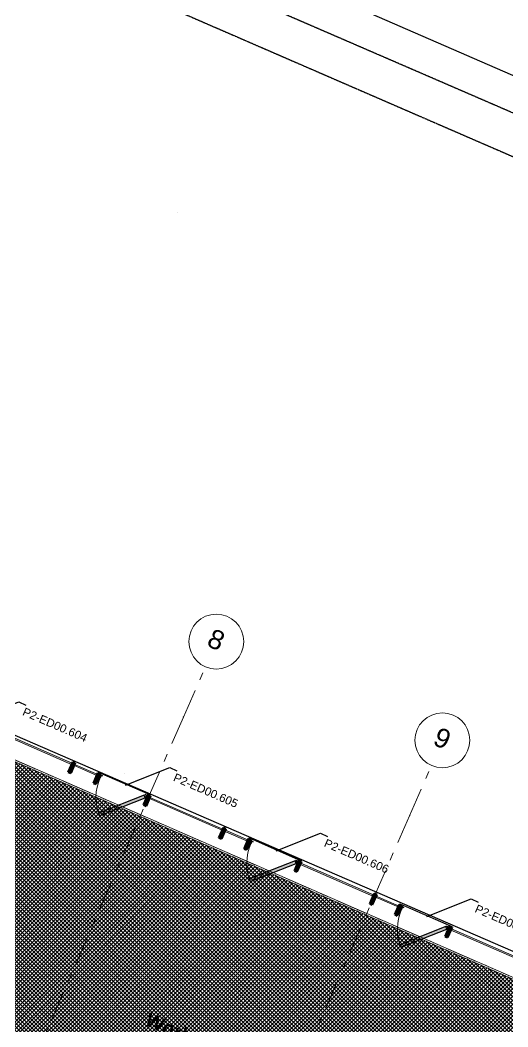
# Model space of a CAD drawing. Header units: millimetres. Extents: x -99530 to 1067232, y -97212 to 137997.
# Drawn here: x 1016073 to 1024972, y 3799 to 22148 of the extents above; entities that cross this region are included whole.
import ezdxf
from ezdxf.enums import TextEntityAlignment as Align

# ---------------------------------------------------------------- set-up
doc = ezdxf.new("R2010")
doc.units = ezdxf.units.MM
doc.header["$MEASUREMENT"] = 0
doc.linetypes.add('Double Dashed', pattern=[1093.611073, 529.166651, -211.666656, 141.111112, -211.666656])
doc.linetypes.add('HIDDEN2', pattern=[0.375, 0.25, -0.125])
for name, color, linetype in [('A-15-MG_Structural_Grid', 7, 'Continuous'), ('A-20-M_Floor_Slab', 7, 'Continuous'), ('A-25-M_Curtain_Wall', 7, 'Continuous'), ('A-25-M_Wall_Ext', 7, 'Continuous'), ('New_A-05-M_Gross_Int_Siemens', 7, 'Continuous')]:
    doc.layers.add(name, color=color, linetype=linetype)
for name, color, linetype, lineweight, true_color in [('A-15-MG_Structural_Grid_Pen_No__163', 7, 'Continuous', 0, 0x750077), ('A-25-M_Curtain_Wall_Pen_No__144', 7, 'Continuous', 0, 0xc8c8c8), ('A-25-M_Curtain_Wall_Pen_No__165', 7, 'Continuous', 0, 0x006060), ('A-25-M_Curtain_Wall_Pen_No__27', 7, 'Continuous', 50, 0x2a2a2a), ('A-25-M_Wall_Ext_Pen_No__64', 7, 'Continuous', 20, 0x606060), ('A-25-M_Wall_Int_Pen_No__102', 7, 'Continuous', 15, 0xcccccc), ('A-95-P_Text_1_50_GA_Pen_No__46', 7, 'Continuous', 35, 0x444444), ('ArchiCAD Doors_Pen_No__103', 7, 'Continuous', 15, 0xa6a6a6), ('ArchiCAD Doors_Pen_No__43', 7, 'Continuous', 30, 0x444444), ('ArchiCAD Doors_Pen_No__63', 7, 'Continuous', 20, 0x606060), ('New_A-05-M_Gross_Int_Siemens_Pen_No__74', 7, 'Continuous', 20, 0x606060)]:
    doc.layers.add(name, color=color, linetype=linetype, lineweight=lineweight, true_color=true_color)
for name, color, linetype, lineweight in [('A-20-M_Floor_Slab_Pen_No__89', 8, 'Continuous', 20), ('A-25-M_Curtain_Wall_Pen_No__1', 7, 'Continuous', 13), ('A-95-P_Text_1_50_GA_Pen_No__85', 8, 'Continuous', 20), ('G-10-P_Topo_Building_Pen_No__194', 7, 'Continuous', 25), ('G-10-P_Topo_Misc_Pen_No__1', 7, 'Continuous', 13), ('New_ArchiCAD Zone Stamps_Pen_No__9', 7, 'Continuous', 13)]:
    doc.layers.add(name, color=color, linetype=linetype, lineweight=lineweight)
doc.styles.add('GENERATED_STYLE_1', font='')
doc.styles.add('GENERATED_STYLE_3', font='')
doc.styles.add('GENERATED_STYLE_4', font='')
doc.styles.get('GENERATED_STYLE_1').set_extended_font_data('Arial', bold=True)
doc.styles.get('GENERATED_STYLE_3').set_extended_font_data('Arial')
doc.styles.get('GENERATED_STYLE_4').set_extended_font_data('Swis721 BT')
doc.dimstyles.new('GENERATED_STYLE__4', dxfattribs={"dimtxt": 0.18, "dimasz": 273.6, "dimexe": 0.18, "dimexo": 0.0625, "dimgap": 0.09, "dimtad": 0, "dimtih": 1, "dimtoh": 1, "dimdec": 4, "dimzin": 0, "dimdsep": 46, "dimcen": 0.09, "dimadec": 0, "dimazin": 0, "dimtfac": 1, "dimtdec": 4, "dimtmove": 0, "dimatfit": 3, "dimldrblk": 'ARROWHEAD_5', "dimfxl": 1, "dimtolj": 1, "dimtzin": 0, "dimarcsym": 0})

# ---------------------------------------------------------------- blocks, each defined once
blk = doc.blocks.new('Workshop_INB 0206_68_3', base_point=(1018741, 2737))
at = {"layer": 'New_A-05-M_Gross_Int_Siemens_Pen_No__74', "linetype": 'Continuous'}
blk.add_line((1031057, 2087), (1010088, 11230), dxfattribs=at)
at = {"layer": 'New_ArchiCAD Zone Stamps_Pen_No__9'}
for tag, height, style, p in [('ROOM_NAME', 250, 'GENERATED_STYLE_1', (1018435, 4067)), ('zoneNameLine2', 250, 'GENERATED_STYLE_1', (1018247, 3635)), ('ROOM_NUMBER', 200, 'GENERATED_STYLE_3', (1018059, 3214)), ('measuredAreaCode', 200, 'GENERATED_STYLE_3', (1017902, 2854)), ('DUMMY_649', 200, 'GENERATED_STYLE_3', (1018209, 2720)), ('DUMMY_650', 200, 'GENERATED_STYLE_3', (1018838, 2446)), ('DUMMY_651', 133, 'GENERATED_STYLE_3', (1019117, 2339))]:
    blk.add_attdef(tag, text='', height=height, rotation=336.4404, dxfattribs=dict(at, style=style)).set_placement(p, align=Align.TOP_LEFT)
blk = doc.blocks.new('Slab_5_3', base_point=(977315, -362))
at = {"layer": 'A-20-M_Floor_Slab_Pen_No__89', "linetype": 'Continuous', "flags": 128}
blk.add_lwpolyline([(977315, -362), (984729, 6537), (984644, 6629), (987876, 9637), (992165, 7767), (996287, 17220), (1030611, 2253), (1030905, 2125), (1026693, -7534), (1026399, -7406), (1021328, -19037), (980552, -1256), (980363, -1691)], close=True, dxfattribs=at)
blk = doc.blocks.new('Curtain Wall_8_3', base_point=(976938, 0))
at = {"layer": 'A-25-M_Curtain_Wall_Pen_No__144', "linetype": 'Continuous'}
for points in [[(1017033, 8630), (1016951, 8442), (1016997, 8422), (1017079, 8610)], [(1017491, 8430), (1017409, 8242), (1017455, 8222), (1017537, 8410)], [(1018408, 8031), (1018326, 7843), (1018372, 7823), (1018454, 8011)], [(1019783, 7431), (1019701, 7243), (1019747, 7223), (1019829, 7411)], [(1020241, 7231), (1020159, 7043), (1020205, 7023), (1020287, 7211)], [(1021158, 6832), (1021076, 6644), (1021122, 6624), (1021204, 6812)], [(1022533, 6232), (1022451, 6044), (1022497, 6024), (1022579, 6212)], [(1022991, 6032), (1022909, 5844), (1022955, 5824), (1023037, 6012)], [(1023908, 5633), (1023826, 5445), (1023872, 5425), (1023954, 5613)]]:
    blk.add_hatch(color=256, dxfattribs=at).paths.add_polyline_path(points)
at = {"layer": 'A-25-M_Curtain_Wall_Pen_No__165', "linetype": 'Continuous', "lineweight": 0, "true_color": 0x001818}
for points in [[(1015670, 9165), (1017023, 8575), (1017033, 8597), (1015680, 9187)], [(1017045, 8566), (1017482, 8375), (1017491, 8397), (1017055, 8588)], [(1018420, 7966), (1019773, 7376), (1019783, 7398), (1018430, 7988)], [(1019795, 7367), (1020232, 7177), (1020241, 7199), (1019805, 7389)], [(1021170, 6767), (1022523, 6177), (1022533, 6199), (1021180, 6789)], [(1022545, 6168), (1022982, 5978), (1022991, 6000), (1022555, 6190)], [(1023920, 5568), (1025273, 4979), (1025283, 5001), (1023930, 5590)]]:
    blk.add_hatch(color=168, dxfattribs=at).paths.add_polyline_path(points)
at = {"layer": 'ArchiCAD Doors_Pen_No__103', "linetype": 'Continuous'}
for points in [[(1017529, 8392), (1017509, 8346), (1017532, 8336), (1017552, 8382)], [(1018339, 8023), (1017501, 7694), (1017519, 7647), (1018357, 7976)], [(1018377, 8022), (1018357, 7976), (1018380, 7966), (1018400, 8012)], [(1020279, 7193), (1020259, 7147), (1020282, 7137), (1020302, 7183)], [(1021089, 6824), (1020251, 6495), (1020269, 6448), (1021107, 6777)], [(1021127, 6823), (1021107, 6777), (1021130, 6767), (1021150, 6813)], [(1023029, 5994), (1023009, 5948), (1023032, 5938), (1023052, 5984)], [(1023839, 5625), (1023001, 5296), (1023019, 5249), (1023857, 5579)], [(1023877, 5624), (1023857, 5579), (1023880, 5569), (1023900, 5614)]]:
    blk.add_hatch(color=256, dxfattribs=at).paths.add_polyline_path(points)
at = {"layer": 'A-25-M_Curtain_Wall_Pen_No__1', "linetype": 'Continuous'}
for p, q in [((1017033, 8597), (1015680, 9187)), ((1015670, 9165), (1017023, 8575)), ((1017023, 8575), (1017033, 8597)), ((1017055, 8588), (1017045, 8566)), ((1017045, 8566), (1017482, 8375)), ((1017491, 8397), (1017055, 8588)), ((1017482, 8375), (1017491, 8397)), ((1018430, 7988), (1018420, 7966)), ((1018420, 7966), (1019773, 7376)), ((1019783, 7398), (1018430, 7988)), ((1019773, 7376), (1019783, 7398)), ((1019805, 7389), (1019795, 7367)), ((1019795, 7367), (1020232, 7177)), ((1020241, 7199), (1019805, 7389)), ((1020232, 7177), (1020241, 7199)), ((1021180, 6789), (1021170, 6767)), ((1022533, 6199), (1021180, 6789)), ((1021170, 6767), (1022523, 6177)), ((1022523, 6177), (1022533, 6199)), ((1022555, 6190), (1022545, 6168)), ((1022545, 6168), (1022982, 5978)), ((1022991, 6000), (1022555, 6190)), ((1022982, 5978), (1022991, 6000)), ((1023930, 5590), (1023920, 5568)), ((1023920, 5568), (1025273, 4979)), ((1025283, 5001), (1023930, 5590))]:
    blk.add_line(p, q, dxfattribs=at)
at = {"layer": 'A-25-M_Curtain_Wall_Pen_No__27', "linetype": 'Continuous'}
for p, q in [((1017033, 8630), (1016951, 8442)), ((1017079, 8610), (1017033, 8630)), ((1016951, 8442), (1016997, 8422)), ((1016997, 8422), (1017079, 8610)), ((1017491, 8430), (1017409, 8242)), ((1017455, 8222), (1017537, 8410)), ((1017537, 8410), (1017491, 8430)), ((1017409, 8242), (1017455, 8222)), ((1018408, 8031), (1018326, 7843)), ((1018372, 7823), (1018454, 8011)), ((1018454, 8011), (1018408, 8031)), ((1018326, 7843), (1018372, 7823)), ((1019783, 7431), (1019701, 7243)), ((1019747, 7223), (1019829, 7411)), ((1019829, 7411), (1019783, 7431)), ((1019701, 7243), (1019747, 7223)), ((1020241, 7231), (1020159, 7043)), ((1020205, 7023), (1020287, 7211)), ((1020287, 7211), (1020241, 7231)), ((1020159, 7043), (1020205, 7023)), ((1021158, 6832), (1021076, 6644)), ((1021122, 6624), (1021204, 6812)), ((1021204, 6812), (1021158, 6832)), ((1021076, 6644), (1021122, 6624)), ((1022533, 6232), (1022451, 6044)), ((1022497, 6024), (1022579, 6212)), ((1022579, 6212), (1022533, 6232)), ((1022451, 6044), (1022497, 6024)), ((1022991, 6032), (1022909, 5844)), ((1022955, 5824), (1023037, 6012)), ((1023037, 6012), (1022991, 6032)), ((1022909, 5844), (1022955, 5824)), ((1023908, 5633), (1023826, 5445)), ((1023872, 5425), (1023954, 5613)), ((1023954, 5613), (1023908, 5633)), ((1023826, 5445), (1023872, 5425))]:
    blk.add_line(p, q, dxfattribs=at)
at = {"layer": 'ArchiCAD Doors_Pen_No__43', "linetype": 'Continuous'}
for p, q in [((1017509, 8346), (1017529, 8392)), ((1017532, 8336), (1017509, 8346)), ((1017529, 8392), (1017575, 8372)), ((1017552, 8382), (1017532, 8336)), ((1017575, 8372), (1017552, 8382)), ((1018339, 8023), (1017501, 7694)), ((1017519, 7647), (1018357, 7976)), ((1018357, 7976), (1018339, 8023)), ((1018377, 8022), (1018354, 8032)), ((1018354, 8032), (1018400, 8012)), ((1018357, 7976), (1018377, 8022)), ((1018380, 7966), (1018357, 7976)), ((1018400, 8012), (1018380, 7966)), ((1017501, 7694), (1017519, 7647)), ((1020259, 7147), (1020279, 7193)), ((1020279, 7193), (1020325, 7173)), ((1020302, 7183), (1020282, 7137)), ((1020325, 7173), (1020302, 7183)), ((1020282, 7137), (1020259, 7147)), ((1021089, 6824), (1020251, 6495)), ((1021107, 6777), (1021089, 6824)), ((1021127, 6823), (1021104, 6833)), ((1021104, 6833), (1021150, 6813)), ((1021107, 6777), (1021127, 6823)), ((1021150, 6813), (1021130, 6767)), ((1020269, 6448), (1021107, 6777)), ((1021130, 6767), (1021107, 6777)), ((1020251, 6495), (1020269, 6448)), ((1023009, 5948), (1023029, 5994)), ((1023032, 5938), (1023009, 5948)), ((1023029, 5994), (1023075, 5974)), ((1023052, 5984), (1023032, 5938)), ((1023075, 5974), (1023052, 5984)), ((1023839, 5625), (1023001, 5296)), ((1023019, 5249), (1023857, 5579)), ((1023857, 5579), (1023839, 5625)), ((1023877, 5624), (1023854, 5634)), ((1023854, 5634), (1023900, 5614)), ((1023857, 5579), (1023877, 5624)), ((1023880, 5569), (1023857, 5579)), ((1023900, 5614), (1023880, 5569)), ((1023001, 5296), (1023019, 5249))]:
    blk.add_line(p, q, dxfattribs=at)
at = {"layer": 'ArchiCAD Doors_Pen_No__63', "linetype": 'Continuous'}
for centre in [(1018357, 7976), (1021107, 6777), (1023857, 5579)]:
    blk.add_arc(centre, 900, 156.4446, 201.4446, dxfattribs=at)
blk = doc.blocks.new('Solar Shade Straight 19_3')
at = {"layer": 'A-25-M_Wall_Ext_Pen_No__64', "linetype": 'Continuous'}
for p, q in [((1005, -3.5), (0, -3.5)), ((0, -3.5), (0, -10.5)), ((0, -10.5), (1005, -10.5)), ((1005, -10.5), (1005, -3.5))]:
    blk.add_line(p, q, dxfattribs=at)
blk = doc.blocks.new('Standard grid marker')
at = {"layer": 'A-15-MG_Structural_Grid_Pen_No__163', "linetype": 'Double Dashed'}
for q in [(0, 0), (29726, 0)]:
    blk.add_line((1000, 0), q, dxfattribs=at)
at = {"layer": 'A-15-MG_Structural_Grid_Pen_No__163', "linetype": 'Continuous'}
blk.add_circle((-500, 0), 500, dxfattribs=at)
at = {"layer": 'A-15-MG_Structural_Grid_Pen_No__163', "linetype": 'Double Dashed'}
blk.add_point((1000, 0), dxfattribs=at)
blk.add_point((1000, 0), dxfattribs=at)
at = {"layer": 'A-15-MG_Structural_Grid_Pen_No__163', "style": 'GENERATED_STYLE_4'}
for tag, p in [('AC_MarkerText_1_0', (-500, 41)), ('AC_MarkerText_1_1', (31226, 41))]:
    blk.add_attdef(tag, text='', height=350, rotation=90, dxfattribs=at).set_placement(p, align=Align.MIDDLE_CENTER)
blk = doc.blocks.new('Standard grid marker_2')
at = {"layer": 'A-15-MG_Structural_Grid_Pen_No__163', "linetype": 'Double Dashed'}
blk.add_line((1909, 0), (86140, 0), dxfattribs=at)
at = {"layer": 'A-15-MG_Structural_Grid_Pen_No__163', "style": 'GENERATED_STYLE_4'}
for tag, p in [('AC_MarkerText_1_0', (-500, 952)), ('AC_MarkerText_1_1', (88549, 952))]:
    blk.add_attdef(tag, text='', height=350, rotation=360, dxfattribs=at).set_placement(p, align=Align.MIDDLE_CENTER)
blk = doc.blocks.new('ARROWHEAD_5')
at = {"color": 0, "linetype": 'Continuous', "lineweight": 0}
blk.add_line((0, 0), (-1, 0), dxfattribs=at)
blk.add_solid([(-1, 0.2679), (0, 0), (-1, -0.2679), (-1, 0.2679)], dxfattribs=at)

msp = doc.modelspace()

# ---------------------------------------------------------------- hatches: boundary and pattern name
at = {"layer": 'A-25-M_Wall_Int_Pen_No__102', "linetype": 'Continuous'}
h = msp.add_hatch(dxfattribs=at)
h.set_pattern_fill('Grid_5x5_Diagonal_0003', color=256, style=0, pattern_type=2)
h.set_pattern_definition([(45, (976938, 0), (-35.35534, 35.35534), []), (135, (976938, 0), (35.35534, 35.35534), [])])
h.paths.add_polyline_path([(1021706.3, -19356.4), (1026468.7, -8434.9), (1005500.4, 708.3), (1010078, 11206.2), (1051211.5, -6730.2), (1041871.5, -28149.5)])

# ---------------------------------------------------------------- linework, layer by layer
at = {"layer": 'G-10-P_Topo_Building_Pen_No__194', "linetype": 'HIDDEN2'}
for p, q in [((1028622.3, 18916.5), (1004344.7, 29413.9)), ((1004065.5, 28766.1), (1051229.8, 8316.3))]:
    msp.add_line(p, q, dxfattribs=at)
at = {"layer": 'G-10-P_Topo_Building_Pen_No__194', "linetype": 'Continuous'}
msp.add_line((1031236.8, 2500), (996055.5, 17741.7), dxfattribs=at)
at = {"layer": 'G-10-P_Topo_Building_Pen_No__194', "linetype": 'Continuous', "flags": 128}
msp.add_lwpolyline([(1021926, 22508.3), (1050511.3, 10084.4), (1052853.5, 15499.6), (1054782.3, 14751.4)], dxfattribs=at)
at = {"layer": 'G-10-P_Topo_Misc_Pen_No__1', "linetype": 'Continuous'}
for p, q in [((1018946, 18642.8), (1018946.1, 18642.8)), ((1017979.1, 8414.1), (1017979.2, 8414.1))]:
    msp.add_line(p, q, dxfattribs=at)

# ---------------------------------------------------------------- block references
at = {"layer": 'A-15-MG_Structural_Grid', "color": 8, "linetype": 'Continuous', "lineweight": 15, "zscale": 1000, "rotation": 336.440411583993}
msp.add_blockref('Standard grid marker_2', (985041.9, 22153.2), dxfattribs=at)
at = {"layer": 'A-15-MG_Structural_Grid', "color": 8, "linetype": 'Continuous', "lineweight": 15}
ref = msp.add_blockref('Standard grid marker', (1019452.2, 10362.5), dxfattribs=dict(at, zscale=1000, rotation=246.440411583993))
ref.add_attrib('AC_MarkerText_1', '8', dxfattribs={"layer": 'A-15-MG_Structural_Grid_Pen_No__163', "color": 216, "true_color": 0x750077, "height": 350, "rotation": 336.44041, "style": 'GENERATED_STYLE_4'}).set_placement((1019652, 10857.1), align=Align.MIDDLE_CENTER)
ref = msp.add_blockref('Standard grid marker', (1023577.1, 8563.8), dxfattribs=dict(at, zscale=1000, rotation=246.440411583993))
ref.add_attrib('AC_MarkerText_1', '9', dxfattribs={"layer": 'A-15-MG_Structural_Grid_Pen_No__163', "color": 216, "true_color": 0x750077, "height": 350, "rotation": 336.44041, "style": 'GENERATED_STYLE_4'}).set_placement((1023776.9, 9058.5), align=Align.MIDDLE_CENTER)
at = {"layer": 'A-20-M_Floor_Slab', "color": 8, "linetype": 'Continuous', "lineweight": 20}
msp.add_blockref('Slab_5_3', (977314.7, -362.2), dxfattribs=at)
at = {"layer": 'A-25-M_Curtain_Wall', "linetype": 'Continuous', "lineweight": 0}
msp.add_blockref('Curtain Wall_8_3', (976938, 0), dxfattribs=at)
at = {"layer": 'A-25-M_Wall_Ext', "color": 251, "linetype": 'Continuous', "lineweight": 20, "true_color": 0x606060, "zscale": 1000, "rotation": 156.4404115839872}
for p in [(1018437.7, 8023.6), (1021187.7, 6824.5), (1023937.6, 5625.3)]:
    msp.add_blockref('Solar Shade Straight 19_3', p, dxfattribs=at)
at = {"layer": 'New_A-05-M_Gross_Int_Siemens', "linetype": 'Continuous'}
ref = msp.add_blockref('Workshop_INB 0206_68_3', (1018741.5, 2737), dxfattribs=at)
ref.add_attrib('ROOM_NAME', 'Workshop', dxfattribs={"layer": 'New_ArchiCAD Zone Stamps_Pen_No__9', "color": 7, "height": 250, "rotation": 336.44041, "style": 'GENERATED_STYLE_1'}).set_placement((1018435.4, 4067), align=Align.TOP_LEFT)

# ---------------------------------------------------------------- texts
at = {"layer": 'A-95-P_Text_1_50_GA_Pen_No__46', "linetype": 'Continuous', "char_height": 150, "attachment_point": 4, "rotation": 336.49416, "line_spacing_factor": 0.947048, "style": 'GENERATED_STYLE_4'}
for s, insert in [('\\A1;{\\fSwis721 BT|b0|i0|c0|p34;\\P\\fSwis721 BT|b0|i0|c0|p34;P2-ED00.604}', (1016179.2, 9662.5)), ('\\A1;{\\fSwis721 BT|b0|i0|c0|p34;\\P\\fSwis721 BT|b0|i0|c0|p34;P2-ED00.605}', (1018930.2, 8465.9)), ('\\A1;{\\fSwis721 BT|b0|i0|c0|p34;\\P\\fSwis721 BT|b0|i0|c0|p34;P2-ED00.606}', (1021681.3, 7269.4)), ('\\A1;{\\fSwis721 BT|b0|i0|c0|p34;\\P\\fSwis721 BT|b0|i0|c0|p34;P2-ED00.607}', (1024432.3, 6072.9))]:
    msp.add_mtext(s, dxfattribs=dict(at, insert=insert))

# ---------------------------------------------------------------- leaders
at = {"layer": 'A-95-P_Text_1_50_GA_Pen_No__85', "linetype": 'Continuous', "annotation_type": 0, "has_hookline": 1, "hookline_direction": 0, "horizontal_direction": (0.917019, -0.398843, 0)}
for points, text_width in [([(1015242.1, 9401.4), (1016051.6, 9720.1), (1016179.1, 9662.5)], 1507.1), ([(1017993.2, 8204.8), (1018802.6, 8523.6), (1018930.1, 8466)], 1500), ([(1020744.2, 7008.3), (1021553.7, 7327.1), (1021681.2, 7269.4)], 1500), ([(1023495.3, 5811.8), (1024304.8, 6130.6), (1024432.3, 6072.9)], 1500)]:
    msp.add_leader(points, dimstyle='GENERATED_STYLE__4', dxfattribs=dict(at, text_width=text_width))

doc.saveas('drawing.dxf')
